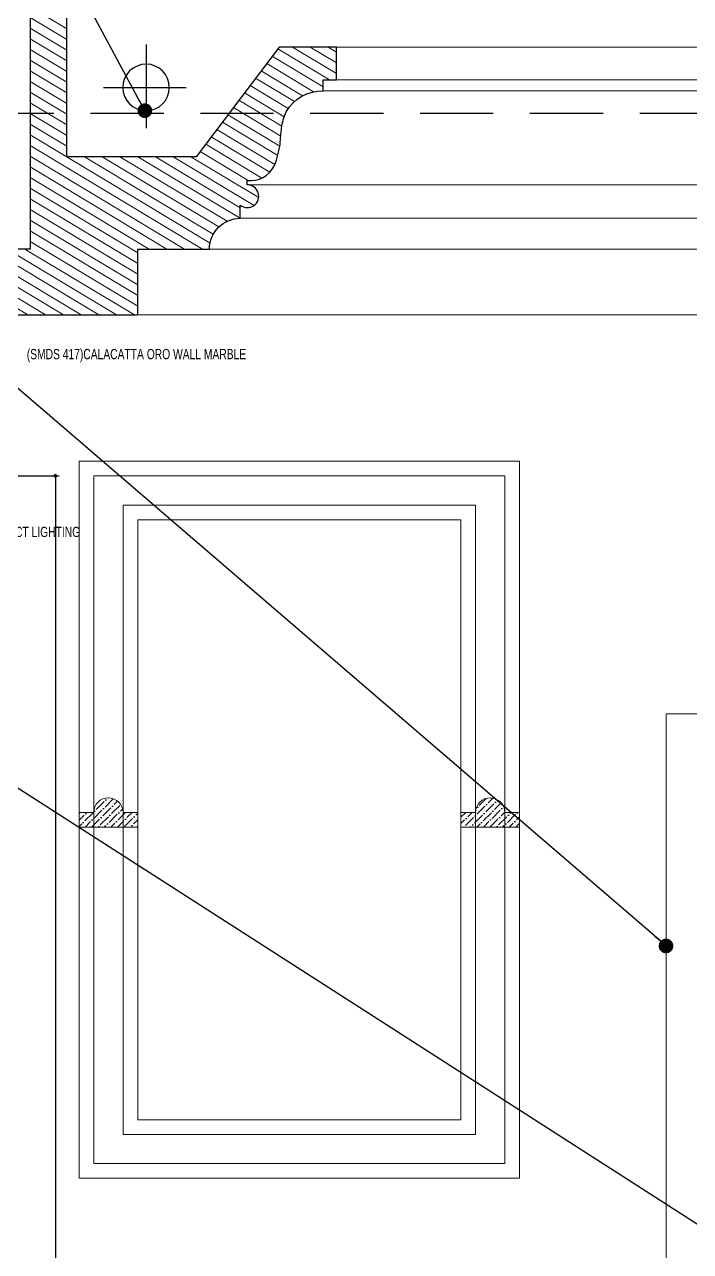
# Model space of a CAD drawing. Header units: inches. Extents: x 193287 to 241687, y 437648 to 550079.
# Drawn here: x 228460 to 228915, y 450696 to 451534 of the extents above; entities that cross this region are included whole.
import ezdxf

# ---------------------------------------------------------------- set-up
doc = ezdxf.new("R2010")
doc.units = ezdxf.units.IN
doc.header["$MEASUREMENT"] = 0
doc.linetypes.add('HIDDEN', pattern=[0.375, 0.25, -0.125])
for name, color, linetype in [('A-DIMESNION-1', 7, 'Continuous'), ('CQ Grg Gypsum', 41, 'Continuous'), ('CQ Light Elevation', 4, 'Continuous'), ('CQ marble hatch', 8, 'Continuous'), ('CQ SPOT DETAIL DIMENSION', 9, 'Continuous'), ('CQ spot detail elevation', 1, 'Continuous'), ('CQ text label', 3, 'Continuous'), ('CQ_callout', 34, 'Continuous')]:
    doc.layers.add(name, color=color, linetype=linetype)
for name, color, linetype, lineweight in [('CQ gypsum 2', 42, 'Continuous', 0), ('CQ Gypsum Hatch', 8, 'Continuous', 20), ('CQ Marble', 6, 'Continuous', 0), ('CQ Wood', 30, 'Continuous', 0)]:
    doc.layers.add(name, color=color, linetype=linetype, lineweight=lineweight)
doc.styles.add('DIM 50', font='romans.shx', dxfattribs={"width": 0.75, "height": 100})
doc.styles.get("Standard").update_dxf_attribs({"font": 'arial.ttf'})
doc.dimstyles.new('CQ 2.5', dxfattribs={"dimscale": 0.025, "dimtxt": 150, "dimasz": 100, "dimexe": 100, "dimexo": 0, "dimgap": 80, "dimtad": 1, "dimdec": 0, "dimzin": 0, "dimdsep": 46, "dimtxsty": 'Standard', "dimblk": 'DOT', "dimcen": 100, "dimclrd": 250, "dimclre": 250, "dimclrt": 3, "dimadec": 0, "dimazin": 0, "dimtfac": 1, "dimtdec": 0, "dimtofl": 0, "dimtmove": 0, "dimatfit": 3, "dimfxl": 1, "dimtolj": 1, "dimtzin": 0, "dimlwd": -1, "dimarcsym": 0})
doc.dimstyles.get("Standard").update_dxf_attribs({"dimtxt": 0.18, "dimasz": 0.18, "dimexe": 0.18, "dimexo": 0.0625, "dimgap": 0.09, "dimtad": 0, "dimtih": 1, "dimtoh": 1, "dimdec": 4, "dimzin": 0, "dimdsep": 46, "dimtxsty": 'Standard', "dimcen": 0.09, "dimadec": 0, "dimazin": 0, "dimtfac": 1, "dimtdec": 4, "dimtofl": 0, "dimtmove": 0, "dimatfit": 3, "dimfxl": 1, "dimtolj": 1, "dimtzin": 0, "dimarcsym": 0})

# ---------------------------------------------------------------- blocks, each defined once
blk = doc.blocks.new('wd-05 gf-07')
at = {"layer": 'CQ Wood', "color": 31, "ltscale": 5, "elevation": 1.070912464040488e-07}
blk.add_lwpolyline([(229474.6573482599, 471239.6695344119), (229474.6573482599, 473726.8489262913), (230052.0859056205, 473726.8489262913)], dxfattribs=at)
blk = doc.blocks.new('SECTION CEILING C AND D')
at = {"layer": 'CQ Gypsum Hatch'}
h = blk.add_hatch(dxfattribs=at)
h.set_pattern_fill('ANSI31', color=256, scale=50.00000000000004, angle=166.0285767170143, style=0)
h.set_pattern_definition([(211.0285767170143, (0, 0), (3.221659560689488, -5.35568946775465), [])])
edge = h.paths.add_edge_path()
edge.add_line((221496.3634083793, 451355.5940321152), (221476.3634470181, 451355.5940321151))
edge.add_line((221476.3634470181, 451355.5940321151), (221476.3634564243, 451380.5940490463))
edge.add_line((221476.3634564243, 451380.5940490463), (221542.8714550818, 451380.5940465979))
edge.add_line((221542.8714550818, 451380.5940465979), (221542.8714615044, 451618.6332024623))
edge.add_arc((221717.8714615046, 451618.6332024623), 175.0000000001455, 90.00000000000949, 180.000000000019, ccw=False)
edge.add_line((221717.8714615045, 451793.6332024625), (223510.0454513518, 451793.6331128395))
edge.add_arc((223510.0454513518, 451618.6331128394), 175, 0, 89.9999999999904, ccw=False)
edge.add_line((223685.0454513518, 451618.6331128395), (223685.0454577744, 451380.5939569749))
edge.add_line((223685.0454577744, 451380.5939569749), (223751.5534564319, 451380.5939594235))
edge.add_line((223751.5534564319, 451380.5939594235), (223751.5534658382, 451355.5939424923))
edge.add_line((223751.5534658382, 451355.5939424923), (223731.5535044769, 451355.5939424921))
edge.add_line((223731.5535044769, 451355.5939424921), (223731.5535159568, 451335.5939310124))
edge.add_line((223731.5535159568, 451335.5939310124), (223611.5454513512, 451335.5938696297))
edge.add_line((223611.5454513512, 451335.5938696297), (223611.5454513512, 451380.5930113292))
edge.add_line((223611.5454513512, 451380.5930113292), (223562.5454513513, 451380.5930113293))
edge.add_arc((223541.5454513513, 451380.5930113291), 21.00000000005821, 1.587987341361105e-10, 90.00000000015879)
edge.add_line((223541.5454513512, 451401.5930113293), (223541.5454513513, 451410.5930113292))
edge.add_arc((223536.6936272633, 451416.6997402548), 7.799508648152966, 90, 308.4673023861515, ccw=False)
edge.add_line((223536.6936272633, 451424.4992489031), (223536.6936272633, 451427.4992489031))
edge.add_arc((223534.5413597154, 451445.4660990062), 18.09530210384791, 205.7714928767011, 276.8309702013683, ccw=False)
edge.add_arc((223567.5219242569, 451458.3576701449), 53.47024035310794, 186.1635720954239, 202.844817978426, ccw=False)
edge.add_arc((223182.0246354605, 451424.9932573508), 333.4821786610068, 4.751447811113967, 6.568657367759998)
edge.add_arc((223477.615802532, 451459.0566106173), 35.93479784915663, 6.527251481196853, 25.39668080415777)
edge.add_arc((223485.7557770983, 451460.6969878025), 27.9502519411558, 29.51902534153829, 91.82174081903165)
edge.add_line((223484.8672380735, 451488.6331128377), (223484.8672380735, 451496.1331128377))
edge.add_line((223484.8672380735, 451496.1331128377), (223475.8672380735, 451496.1331128377))
edge.add_line((223475.8672380735, 451496.1331128377), (223475.8672380735, 451518.6331128394))
edge.add_line((223475.8672380735, 451518.6331128394), (223514.9390894407, 451518.6331128374))
edge.add_line((223514.9390894407, 451518.6331128374), (223571.5454513514, 451443.6331128376))
edge.add_line((223571.5454513514, 451443.6331128376), (223660.0454513518, 451443.6331128376))
edge.add_line((223660.0454513518, 451443.6331128376), (223660.0454513518, 451618.6331128394))
edge.add_arc((223510.0454513518, 451618.6331128392), 150, 0, 89.99999999999999)
edge.add_line((223510.0454513518, 451768.6331128394), (221717.8714615045, 451768.6332024623))
edge.add_arc((221717.8714615045, 451618.6332024622), 150, 89.99999999999999, 180)
edge.add_line((221567.8714615045, 451618.6332024623), (221567.8714615044, 451443.6332024607))
edge.add_line((221567.8714615044, 451443.6332024607), (221656.371461505, 451443.6332024607))
edge.add_line((221656.371461505, 451443.6332024607), (221712.9778234156, 451518.6332024607))
edge.add_line((221712.9778234156, 451518.6332024607), (221752.0496747827, 451518.6332024625))
edge.add_line((221752.0496747827, 451518.6332024625), (221752.0496747827, 451496.1332024605))
edge.add_line((221752.0496747827, 451496.1332024605), (221743.0496747827, 451496.1332024607))
edge.add_line((221743.0496747827, 451496.1332024607), (221743.0496747827, 451488.6332024605))
edge.add_arc((221742.1611357578, 451460.6970774254), 27.9502519410732, 88.17825918066262, 150.4809746582109)
edge.add_arc((221750.301110324, 451459.0567002404), 35.93479784899679, 154.6033191957228, 173.4727485186793)
edge.add_arc((222045.8922773975, 451424.9933469757), 333.4821786626222, 173.431342632584, 175.2485521892302)
edge.add_arc((221660.3949885988, 451458.357759768), 53.47024035372762, 337.15518202151657, 353.8364279045223, ccw=False)
edge.add_arc((221693.375553141, 451445.466188629), 18.09530210362531, 263.16902979845247, 334.22850712318433, ccw=False)
edge.add_line((221691.2232855931, 451427.4993385262), (221691.2232855929, 451424.4993385262))
edge.add_arc((221691.223285593, 451416.6998298779), 7.799508648167831, -128.46730238588572, 90, ccw=False)
edge.add_line((221686.3714615049, 451410.5931009523), (221686.371461505, 451401.5931009523))
edge.add_arc((221686.3714615051, 451380.5931009521), 21.00000000011642, 90.0000000002382, 180.0000000001588)
edge.add_line((221665.371461505, 451380.5931009522), (221616.371461505, 451380.5931009522))
edge.add_line((221616.371461505, 451380.5931009522), (221616.371461505, 451335.5939592526))
edge.add_line((221616.371461505, 451335.5939592526), (221496.3633968995, 451335.5940206355))
edge.add_line((221496.3633968995, 451335.5940206355), (221496.3634083793, 451355.5940321152))
at = {"layer": 'CQ Grg Gypsum', "extrusion": (-4.885221514467737e-08, 5.985931785203956e-09, 0.9999999999999988), "elevation": -0.008773270307329804}
blk.add_lwpolyline([(223685.0454513514, 451618.6331128396), (223685.0454577741, 451380.593956975), (223751.5534564315, 451380.5939594236)], dxfattribs=at)
blk.add_lwpolyline([(223731.5535159565, 451335.5939310125), (223611.5454513509, 451335.5938696298), (223611.5454513509, 451380.5930113293), (223562.545451351, 451380.5930113294, 0.4142135623730951), (223541.5454513509, 451401.5930113294), (223541.545451351, 451410.5930113294, -1.408012182039782), (223536.693627263, 451424.4992489032), (223536.693627263, 451427.4992489032, -0.3203886580188211), (223518.2459031035, 451437.5985674972, -0.07291447245681257), (223514.3607724985, 451452.6167166375, 0.00792923866215691), (223513.3176674517, 451463.1415264908, 0.08251996361405504), (223510.0778665455, 451474.4684273962, 0.2787474963378558), (223484.8672380731, 451488.6331128378), (223484.8672380731, 451496.1331128378), (223475.8672380731, 451496.1331128378), (223475.8672380731, 451518.6331128395), (223514.9390894404, 451518.6331128376), (223571.545451351, 451443.6331128377), (223660.0454513514, 451443.6331128377), (223660.0454513514, 451618.6331128395, 0.4142135623730951)], format="xyb", dxfattribs=at)
at = {"layer": 'CQ Light Elevation', "extrusion": (-4.885221514467737e-08, 5.985931785203956e-09, 0.9999999999999988)}
for points, elevation in [([(223605.8441762608, 451520.2962174568), (223605.8441762608, 451463.129408229)], -0.008772827229382904), ([(223634.8129403021, 451491.0480204135), (223578.5134780605, 451491.0480204134)], -0.008772827229382902)]:
    blk.add_lwpolyline(points, dxfattribs=dict(at, elevation=elevation))
blk.add_circle((223605.8441762608, 451491.0480204136, -0.008772827229382902), 15.87653305614367, dxfattribs=at)
blk = doc.blocks.new('_Dot')
at = {"color": 0, "linetype": 'ByBlock', "lineweight": -2}
blk.add_line((-0.5, 0), (-1, 0), dxfattribs=at)
at = {"color": 0, "linetype": 'ByBlock', "const_width": 0.5}
blk.add_lwpolyline([(-0.25, 0, 1), (0.25, 0, 1)], format="xyb", close=True, dxfattribs=at)
blk = doc.blocks.new('*D4548')
at = {"layer": 'A-DIMESNION-1', "color": 250, "lineweight": -2, "ltscale": 0.05, "transparency": 16777216}
for p, q in [((228397.6738231807, 431225.6435528532), (228483.9346424086, 431225.6435528532)), ((228397.6738254192, 429485.6437553634), (228483.9346424086, 429485.6437553634))]:
    blk.add_line(p, q, dxfattribs=at)
at = {"layer": 'A-DIMESNION-1', "color": 250, "ltscale": 0.05, "transparency": 16777216}
blk.add_line((228481.4346424086, 431223.1435528532), (228481.4346424086, 429488.1437553634), dxfattribs=at)
at = {"layer": 'Defpoints', "color": 0, "linetype": 'Continuous', "ltscale": 0.05, "transparency": 16777216}
for p in [(228397.6738231807, 431225.6435528532, -0.0004613578827041975), (228397.6738254192, 429485.6437553634, -0.0004711861242367646), (228481.4346424086, 429485.6437553634)]:
    blk.add_point(p, dxfattribs=at)
at = {"layer": 'A-DIMESNION-1', "color": 250, "linetype": 'Continuous', "ltscale": 0.05, "transparency": 16777216, "xscale": 2.5, "yscale": 2.5, "zscale": 2.5}
for p, rotation in [((228481.4346424086, 431225.6435528532), 90), ((228481.4346424086, 429485.6437553634), 270)]:
    blk.add_blockref('_Dot', p, dxfattribs=dict(at, rotation=rotation))
at = {"layer": 'A-DIMESNION-1', "color": 3, "linetype": 'Continuous', "ltscale": 0.05, "transparency": 16777216, "insert": (228477.5199937047, 430355.6436541082), "char_height": 3.75, "attachment_point": 5, "rotation": 90}
blk.add_mtext('\\A1;1740', dxfattribs=at)
blk = doc.blocks.new('DIMBLOWUP')
at = {"layer": 'A-DIMESNION-1', "color": 64, "linetype": 'Continuous', "ltscale": 0.05}
dim = blk.add_linear_dim(base=(228481.4346424086, 429485.6437553634), p1=(228397.6738231806, 431225.643552853, -0.0004613578827041975), p2=(228397.6738254191, 429485.6437553632, -0.0004711861242367646), angle=90, dimstyle='CQ 2.5', dxfattribs=at)
dim.commit()
dim.dimension.update_dxf_attribs({"geometry": '*D4548', "text_midpoint": (228477.5199937047, 430355.6436541082)})

msp = doc.modelspace()

# ---------------------------------------------------------------- hatches: boundary and pattern name
at = {"layer": 'CQ marble hatch', "ltscale": 1000, "extrusion": (-4.88522151446774e-08, 5.985931785203956e-09, 0.9999999999999988)}
h = msp.add_hatch(dxfattribs=at)
h.set_pattern_fill('ANSI36', color=256, scale=25.00000000000006, angle=5.084820055353782e-29, style=0)
h.set_pattern_definition([(45, (11453.54018087015, -0.002706232244524184), (1.657281518405975, 6.076698900821908), [7.81250000000002, -1.562500000000004, 0, -1.562500000000004])])
edge = h.paths.add_edge_path()
edge.add_line((228497.6524303793, 450995.6203474429), (228497.6524303792, 450985.6203474405))
edge.add_line((228497.6524303792, 450985.6203474405), (228537.6524303794, 450985.6203474404))
edge.add_line((228537.6524303794, 450985.6203474404), (228537.6524303792, 450995.6203474429))
edge.add_line((228537.6524303792, 450995.6203474429), (228527.6524303792, 450995.6203474429))
edge.add_arc((228517.5154795798, 450995.4833966435), 10.13787586377514, 0.7740222490873689, 89.22597775057925)
edge.add_arc((228517.5996865469, 450995.6730912752), 9.947395999795132, 89.69620057876483, 180.3037994210667)
edge.add_line((228507.6524303792, 450995.6203474429), (228497.6524303793, 450995.6203474429))
h = msp.add_hatch(dxfattribs=at)
h.set_pattern_fill('ANSI36', color=256, scale=25.00000000000007, angle=5.084820055353782e-29, style=0)
h.set_pattern_definition([(45, (11354.32349432596, -0.002706232243795108), (1.657281518405975, 6.076698900821911), [7.812500000000023, -1.562500000000004, 0, -1.562500000000004])])
edge = h.paths.add_edge_path()
edge.add_line((228758.4357438346, 450995.6203474426), (228758.4357438346, 450985.6203474402))
edge.add_line((228758.4357438346, 450985.6203474402), (228798.4357438349, 450985.62034744))
edge.add_line((228798.4357438349, 450985.62034744), (228798.4357438346, 450995.6203474425))
edge.add_line((228798.4357438346, 450995.6203474425), (228788.4357438346, 450995.6203474425))
edge.add_arc((228778.2987930353, 450995.4833966431), 10.13787586377592, 0.7740222494163087, 89.2259777505837)
edge.add_arc((228778.3830000023, 450995.6730912747), 9.947395999853644, 89.69620057843134, 180.3037994203961)
edge.add_line((228768.4357438346, 450995.6203474426), (228758.4357438346, 450995.6203474426))

# ---------------------------------------------------------------- linework, layer by layer
at = {"layer": 'CQ gypsum 2', "extrusion": (4.885221514467737e-08, 5.985931785203956e-09, 0.9999999999999988)}
for p, q in [((230397.1776048297, 451518.6332924538, 0.0002365266931606561), (228673.360040018, 451518.6332924511, 0.0003207389997070325)), ((228673.3600400181, 451496.133202829, 0.0003208736837086645), (230397.1776048297, 451496.1332028275, 0.0002366613771623234)), ((230406.1776048297, 451488.633292452, 0.0002362666011779259), (228664.3600400181, 451488.6332924426, 0.0003213582475969359)), ((228612.5336508283, 451424.4993388944, 0.0003242739829828608), (230458.0039940194, 451424.4993389618, 0.0002341186687337617)), ((230462.8558181074, 451401.5931909436, 0.0002340187610190734), (228607.6818267403, 451401.5931909398, 0.0003246481199761708)), ((228586.6818267402, 451380.5931013207, 0.0003257997215981535), (230483.8558181074, 451380.5931013206, 0.0002331185696049987)), ((230532.8558181073, 451335.594050853, 0.000230994172309412), (228537.6818267404, 451335.593959621, 0.0003284628419328436))]:
    msp.add_line(p, q, dxfattribs=at)
at = {"layer": 'CQ Marble', "extrusion": (-4.885221514467737e-08, 5.985931785203956e-09, 0.9999999999999988)}
for points, elevation in [([(228798.4357438349, 451235.5954801091), (228497.6524303791, 451235.5954801091), (228497.6524303791, 450745.6452147737), (228798.4357438349, 450745.6452147737)], -0.008939258137514975), ([(228758.4357438348, 451195.5954801089), (228537.6524303792, 451195.595480109), (228537.6524303792, 450785.6452147738), (228758.4357438347, 450785.6452147738)], -0.008939258137514974)]:
    msp.add_lwpolyline(points, close=True, dxfattribs=dict(at, elevation=elevation))
at = {"layer": 'CQ Marble', "color": 8, "extrusion": (-4.885221514467737e-08, 5.985931785203956e-09, 0.9999999999999988)}
for points, elevation in [([(228788.4357438348, 451225.5954801089), (228507.6524303793, 451225.5954801089), (228507.6524303793, 450755.645214774), (228788.4357438349, 450755.6452147739)], -0.008939258137514988), ([(228768.4357438346, 451205.5954801088), (228527.6524303792, 451205.5954801089), (228527.6524303793, 450775.6452147739), (228768.4357438346, 450775.6452147739)], -0.008939258137514979)]:
    msp.add_lwpolyline(points, close=True, dxfattribs=dict(at, elevation=elevation))
at = {"layer": 'CQ Marble', "ltscale": 1000, "extrusion": (-4.885221514467737e-08, 5.985931785203956e-09, 0.9999999999999988), "elevation": -0.008939258137514975}
for points in [[(228497.6524303792, 450995.6203474426), (228497.6524303791, 450985.6203474402), (228537.6524303793, 450985.6203474401), (228537.6524303791, 450995.6203474426), (228527.6524303791, 450995.6203474426, 0.4063219941528656), (228517.6524303791, 451005.6203474425, 0.4173229997867474), (228507.6524303791, 450995.6203474426)], [(228758.4357438346, 450995.6203474426), (228758.4357438346, 450985.6203474402), (228798.4357438349, 450985.62034744), (228798.4357438346, 450995.6203474425), (228788.4357438346, 450995.6203474425, 0.4063219941528656), (228778.4357438347, 451005.6203474425, 0.4173229997867474), (228768.4357438346, 450995.6203474426)]]:
    msp.add_lwpolyline(points, format="xyb", close=True, dxfattribs=at)
at = {"layer": 'CQ spot detail elevation', "color": 3, "linetype": 'HIDDEN', "ltscale": 200}
msp.add_lwpolyline([(227830.4951595282, 451473.5256109932), (229107.0793808782, 451473.5256109932), (229107.0793808782, 448266.5839888963), (227830.4951595282, 448266.5839888963)], close=True, dxfattribs=at)

# ---------------------------------------------------------------- block references
at = {"layer": 'CQ Grg Gypsum', "xscale": -1}
msp.add_blockref('SECTION CEILING C AND D', (452149.2272796124, 0, 8.308684082217318e-05), dxfattribs=at)
at = {"layer": 'CQ SPOT DETAIL DIMENSION', "color": 8}
msp.add_blockref('DIMBLOWUP', (0, 20000), dxfattribs=at)
at = {"layer": 'CQ Wood'}
msp.add_blockref('wd-05 gf-07', (-576.2216044246161, -22663.81275908975, -0.0005732463237342294), dxfattribs=at)

# ---------------------------------------------------------------- texts
at = {"layer": 'CQ text label', "ltscale": 500, "char_height": 7, "width": 1400.544188663483, "attachment_point": 1, "style": 'DIM 50'}
for s, insert in [('{\\fCityBlueprint|b0|i0|c2|p2;(SMDS 417)CALACATTA ORO WALL MARBLE}', (228461.9382420617, 451312.3327760603, -0.000461821643986107)), ('{\\fCityBlueprint|b0|i0|c2|p2;(SMDS 2606) INDIRECT LIGHTING}', (228385.6647585454, 451190.8276081636, -0.0004623349270070649))]:
    msp.add_mtext(s, dxfattribs=dict(at, insert=insert))

# ---------------------------------------------------------------- leaders
at = {"layer": 'CQ_callout', "color": 8}
for points in [[(228542.5640704308, 451475.1491419745, -0.0001939838012815222), (228236.1500723144, 452045.2339756159, -0.0001939838012815222), (227573.5380675534, 452045.233975616, -0.0001939838012815222)], [(228898.4357438353, 450904.3875712852, -0.0001939838012815222), (228236.1500723144, 451474.4724049266, -0.0001939838012815222), (227573.5380675534, 451474.4724049267, -0.0001939838012815222)], [(229340.6276355574, 450444.0116830459, -0.0001939838012815222), (228236.1500723144, 451153.0729438862, -0.0001939838012815222), (227573.5380675534, 451153.0729438863, -0.0001939838012815222)], [(228718.9429918806, 450464.6309783461, -0.0001939838012815222), (228236.1500723144, 450812.7322528023, -0.0001939838012815222), (227573.5380675534, 450812.7322528024, -0.0001939838012815222)]]:
    msp.add_leader(points, dimstyle='Standard', override={"dimasz": 10, "dimldrblk": 'Dot', "dimfxl": 0.1, "dimarcsym": 2}, dxfattribs=at)

doc.saveas('drawing.dxf')
